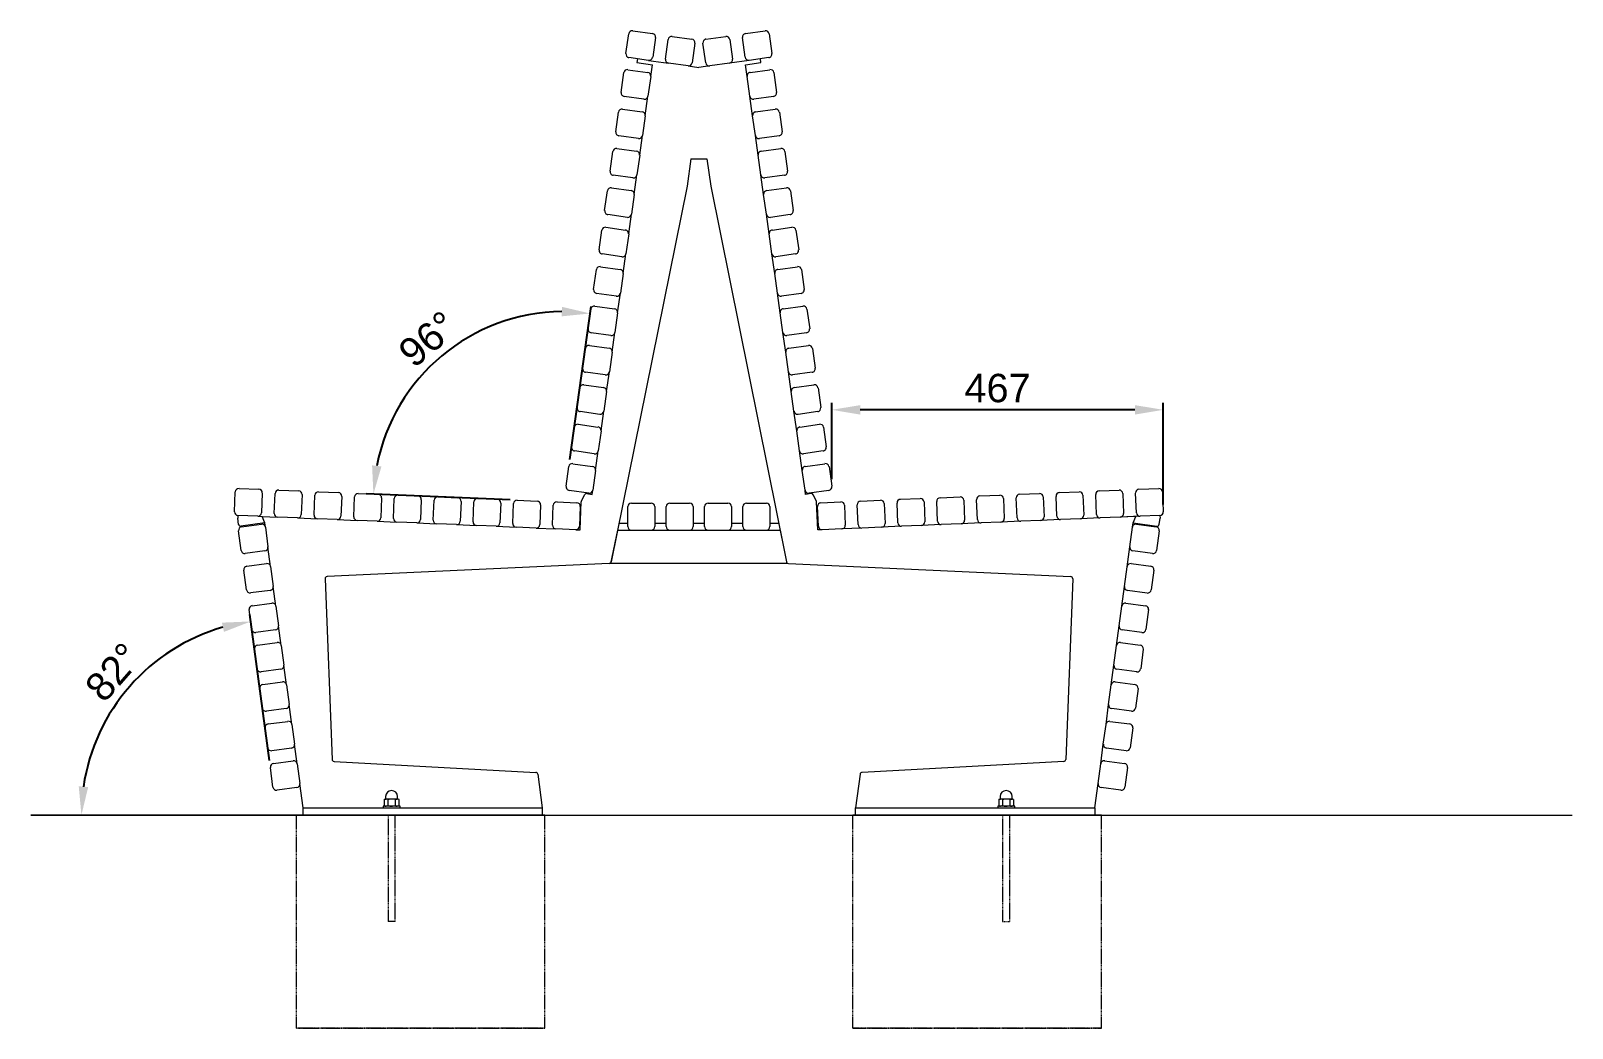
# Model space of a CAD drawing. Header units: millimetres. Extents: x -536 to 6037, y -221 to 4845.
# Drawn here: x 3867 to 6037, y 3343 to 4747 of the extents above; entities that cross this region are included whole.
import ezdxf

# ---------------------------------------------------------------- set-up
doc = ezdxf.new("R2010")
doc.units = ezdxf.units.MM
doc.linetypes.add('HIDDEN', pattern=[1.905, 1.27, -0.635])
for name, color, linetype, lineweight in [('ZANO_R', 7, 'Continuous', 0), ('ZANO_R_przerywana', 7, 'HIDDEN', 0), ('ZANO_W', 1, 'Continuous', 0)]:
    doc.layers.add(name, color=color, linetype=linetype, lineweight=lineweight)
doc.styles.get("Standard").update_dxf_attribs({"font": 'ARIALUNI.TTF'})
doc.dimstyles.new('pl i ang', dxfattribs={"dimtxt": 50, "dimasz": 50, "dimexe": 1.25, "dimexo": 0.625, "dimgap": 10, "dimtad": 1, "dimtoh": 1, "dimtxsty": 'Standard', "dimcen": 2.5, "dimclrd": 1, "dimclre": 1, "dimclrt": 1, "dimadec": 0, "dimazin": 0, "dimtfac": 1, "dimtmove": 0, "dimatfit": 3, "dimfxl": 1, "dimarcsym": 1})

# ---------------------------------------------------------------- blocks, each defined once
blk = doc.blocks.new('*D429')
at = {"layer": 'ZANO_W', "color": 1, "lineweight": -2}
blk.add_line((4202.8, 3720), (4175.2, 3925.4), dxfattribs=at)
blk.add_arc((4213.1, 3643), 275, 105.9845, 171.6575, dxfattribs=at)
at = {"layer": 'ZANO_W', "color": 1}
for points in [[(4138.8, 3900.8), (4136, 3913.8), (4176.6, 3915.5)], [(3934.4, 3683.4), (3947.7, 3682.4), (3938.2, 3643)]]:
    blk.add_solid(points, dxfattribs=at)
at = {"layer": 'ZANO_W', "color": 1, "insert": (3983.1, 3844.2), "char_height": 40, "attachment_point": 5, "rotation": 48.821}
blk.add_mtext('82%%d', dxfattribs=at)
blk = doc.blocks.new('*D430')
at = {"layer": 'ZANO_W', "color": 1, "lineweight": -2}
for p, q in [((4625.6, 4143.3), (4655.8, 4358.9)), ((4541.7, 4086.6), (4339.2, 4095.2))]:
    blk.add_line(p, q, dxfattribs=at)
blk.add_arc((4617.2, 4083.4), 268.2, 90.5782, 169.027, dxfattribs=at)
at = {"layer": 'ZANO_W', "color": 1}
for points in [[(4614.1, 4345), (4614.9, 4358.3), (4654.4, 4349)], [(4347.3, 4135.2), (4360.5, 4133.7), (4349.2, 4094.7)]]:
    blk.add_solid(points, dxfattribs=at)
at = {"layer": 'ZANO_W', "color": 1, "insert": (4425.9, 4313), "char_height": 40, "attachment_point": 5, "rotation": 39.8026}
blk.add_mtext('96%%d', dxfattribs=at)
blk = doc.blocks.new('*D431')
at = {"layer": 'ZANO_W', "color": 1, "lineweight": -2}
for p, q in [((4994.4, 4115.7), (4994.4, 4223.4)), ((5421, 4213.4), (5034.4, 4213.4)), ((5461, 4080), (5461, 4223.4))]:
    blk.add_line(p, q, dxfattribs=at)
at = {"layer": 'ZANO_W', "color": 1}
for points in [[(5034.4, 4220), (5034.4, 4206.7), (4994.4, 4213.4)], [(5421, 4206.7), (5421, 4220), (5461, 4213.4)]]:
    blk.add_solid(points, dxfattribs=at)
at = {"layer": 'ZANO_W', "color": 1, "insert": (5227.7, 4243.8), "char_height": 40, "attachment_point": 5}
blk.add_mtext('467', dxfattribs=at)

msp = doc.modelspace()

# ---------------------------------------------------------------- linework, layer by layer
at = {"layer": 'ZANO_R'}
for p, q in [((4704.7, 4714.8), (4708.5, 4742.6)), ((4714.2, 4746.8), (4741.9, 4742.9)), ((4746.2, 4737.3), (4742.3, 4709.6)), ((4760.1, 4707.1), (4764, 4734.8)), ((4769.6, 4739.1), (4797.4, 4735.2)), ((4817.3, 4735.2), (4845.1, 4739.1)), ((4850.7, 4734.8), (4854.6, 4707.1)), ((4872.4, 4709.6), (4868.5, 4737.3)), ((4872.8, 4742.9), (4900.5, 4746.8)), ((4906.2, 4742.6), (4910, 4714.8)), ((4736.6, 4705.3), (4708.9, 4709.2)), ((4801.6, 4729.5), (4797.7, 4701.8)), ((4817, 4701.8), (4813.1, 4729.5)), ((4905.8, 4709.2), (4878.1, 4705.3)), ((4698, 4660.2), (4701.9, 4688)), ((4707.5, 4692.2), (4735.3, 4688.3)), ((4720.8, 4707.5), (4720, 4702.3)), ((4720, 4702.3), (4741.8, 4699.2)), ((4736.6, 4705.3), (4764.4, 4701.4)), ((4739.5, 4682.7), (4741.8, 4699.2)), ((4792.1, 4697.5), (4764.4, 4701.4)), ((4792.1, 4697.5), (4807.3, 4695.4)), ((4822.6, 4697.5), (4807.3, 4695.4)), ((4850.3, 4701.4), (4822.6, 4697.5)), ((4878.1, 4705.3), (4850.3, 4701.4)), ((4872.9, 4699.2), (4894.6, 4702.3)), ((4875.2, 4682.7), (4872.9, 4699.2)), ((4879.4, 4688.3), (4907.2, 4692.2)), ((4894.6, 4702.3), (4893.9, 4707.5)), ((4912.8, 4688), (4916.7, 4660.2)), ((4739.5, 4682.7), (4735.6, 4655)), ((4879.1, 4655), (4875.2, 4682.7)), ((4730, 4650.7), (4702.3, 4654.6)), ((4731.8, 4627.2), (4735.6, 4655)), ((4882.9, 4627.2), (4879.1, 4655)), ((4912.4, 4654.6), (4884.7, 4650.7)), ((4690.2, 4604.8), (4694.1, 4632.5)), ((4699.8, 4636.8), (4727.5, 4632.9)), ((4731.8, 4627.2), (4727.9, 4599.5)), ((4886.8, 4599.5), (4882.9, 4627.2)), ((4887.2, 4632.9), (4914.9, 4636.8)), ((4920.6, 4632.5), (4924.5, 4604.8)), ((4692, 4581.3), (4719.7, 4577.4)), ((4722.2, 4595.3), (4694.5, 4599.1)), ((4724, 4571.8), (4727.9, 4599.5)), ((4890.7, 4571.8), (4886.8, 4599.5)), ((4920.2, 4599.1), (4892.5, 4595.3)), ((4895, 4577.4), (4922.7, 4581.3)), ((4682.5, 4549.3), (4686.4, 4577.1)), ((4724, 4571.8), (4720.1, 4544.1)), ((4796, 4566.7), (4790.6, 4528.2)), ((4796, 4566.7), (4818.7, 4566.7)), ((4818.7, 4566.7), (4824.1, 4528.2)), ((4894.6, 4544.1), (4890.7, 4571.8)), ((4928.3, 4577.1), (4932.2, 4549.3)), ((4714.5, 4539.8), (4686.7, 4543.7)), ((4716.2, 4516.3), (4720.1, 4544.1)), ((4898.5, 4516.3), (4894.6, 4544.1)), ((4928, 4543.7), (4900.2, 4539.8)), ((4674.7, 4493.9), (4678.6, 4521.6)), ((4790.6, 4528), (4684, 3999.3)), ((4684.2, 4525.9), (4712, 4522)), ((4716.2, 4516.3), (4712.3, 4488.6)), ((4824.1, 4528), (4930.7, 3999.3)), ((4902.4, 4488.6), (4898.5, 4516.3)), ((4902.7, 4522), (4930.5, 4525.9)), ((4936.1, 4521.6), (4940, 4493.9)), ((4676.5, 4470.4), (4704.2, 4466.5)), ((4706.7, 4484.3), (4679, 4488.2)), ((4708.5, 4460.9), (4712.3, 4488.6)), ((4906.2, 4460.9), (4902.4, 4488.6)), ((4935.7, 4488.2), (4908, 4484.3)), ((4910.5, 4466.5), (4938.2, 4470.4)), ((4666.9, 4438.4), (4670.8, 4466.1)), ((4708.5, 4460.9), (4704.6, 4433.1)), ((4910.1, 4433.1), (4906.2, 4460.9)), ((4943.9, 4466.1), (4947.8, 4438.4)), ((4698.9, 4428.9), (4671.2, 4432.8)), ((4700.7, 4405.4), (4704.6, 4433.1)), ((4914, 4405.4), (4910.1, 4433.1)), ((4943.5, 4432.8), (4915.8, 4428.9)), ((4659.2, 4382.9), (4663, 4410.7)), ((4668.7, 4414.9), (4696.4, 4411.1)), ((4700.7, 4405.4), (4696.8, 4377.7)), ((4917.9, 4377.7), (4914, 4405.4)), ((4918.3, 4411.1), (4946, 4414.9)), ((4951.6, 4410.7), (4955.5, 4382.9)), ((4691.2, 4373.4), (4663.4, 4377.3)), ((4692.9, 4349.9), (4696.8, 4377.7)), ((4921.8, 4349.9), (4917.9, 4377.7)), ((4951.3, 4377.3), (4923.5, 4373.4)), ((4651.4, 4327.5), (4655.3, 4355.2)), ((4660.9, 4359.5), (4688.7, 4355.6)), ((4692.9, 4349.9), (4689, 4322.2)), ((4925.7, 4322.2), (4921.8, 4349.9)), ((4926, 4355.6), (4953.8, 4359.5)), ((4959.4, 4355.2), (4963.3, 4327.5)), ((4683.4, 4318), (4655.7, 4321.8)), ((4685.1, 4294.5), (4689, 4322.2)), ((4929.6, 4294.5), (4925.7, 4322.2)), ((4959, 4321.8), (4931.3, 4318)), ((4643.6, 4272), (4647.5, 4299.8)), ((4653.2, 4304), (4680.9, 4300.1)), ((4933.8, 4300.1), (4961.5, 4304)), ((4967.2, 4299.8), (4971.1, 4272)), ((4685.1, 4294.5), (4681.3, 4266.8)), ((4933.4, 4266.8), (4929.6, 4294.5)), ((4675.6, 4262.5), (4647.9, 4266.4)), ((4677.4, 4239), (4681.3, 4266.8)), ((4937.3, 4239), (4933.4, 4266.8)), ((4966.8, 4266.4), (4939.1, 4262.5)), ((4635.9, 4216.6), (4639.7, 4244.3)), ((4645.4, 4248.6), (4673.1, 4244.7)), ((4677.4, 4239), (4673.5, 4211.3)), ((4941.2, 4211.3), (4937.3, 4239)), ((4941.6, 4244.7), (4969.3, 4248.6)), ((4975, 4244.3), (4978.8, 4216.6)), ((4667.8, 4207), (4640.1, 4210.9)), ((4669.6, 4183.6), (4673.5, 4211.3)), ((4945.1, 4183.6), (4941.2, 4211.3)), ((4974.6, 4210.9), (4946.9, 4207)), ((4628.1, 4161.1), (4632, 4188.8)), ((4637.6, 4193.1), (4665.3, 4189.2)), ((4949.3, 4189.2), (4977.1, 4193.1)), ((4982.7, 4188.8), (4986.6, 4161.1)), ((4669.6, 4183.6), (4665.7, 4155.8)), ((4949, 4155.8), (4945.1, 4183.6)), ((4660.1, 4151.6), (4632.3, 4155.5)), ((4661.8, 4128.1), (4665.7, 4155.8)), ((4952.9, 4128.1), (4949, 4155.8)), ((4982.4, 4155.5), (4954.6, 4151.6)), ((4620.3, 4105.7), (4624.2, 4133.4)), ((4629.8, 4137.6), (4657.6, 4133.8)), ((4661.8, 4128.1), (4658, 4100.4)), ((4956.7, 4100.4), (4952.9, 4128.1)), ((4957.1, 4133.8), (4984.8, 4137.6)), ((4990.5, 4133.4), (4994.4, 4105.7)), ((4160, 4102.7), (4188, 4101.6)), ((5426.7, 4101.6), (5454.7, 4102.7)), ((4153.7, 4070), (4154.8, 4098)), ((4192.8, 4096.3), (4191.6, 4068.4)), ((4209.6, 4067.6), (4210.8, 4095.6)), ((4216, 4100.4), (4244, 4099.2)), ((4248.8, 4094), (4247.6, 4066)), ((4265.6, 4065.2), (4266.7, 4093.2)), ((4271.9, 4098), (4299.9, 4096.8)), ((4304.7, 4091.6), (4303.5, 4063.6)), ((4321.5, 4062.9), (4322.7, 4090.9)), ((4327.9, 4095.6), (4355.9, 4094.5)), ((4360.7, 4089.3), (4359.5, 4061.3)), ((4377.5, 4060.5), (4378.6, 4088.5)), ((4383.8, 4093.3), (4411.8, 4092.1)), ((4416.6, 4086.9), (4415.4, 4058.9)), ((4433.4, 4058.2), (4434.6, 4086.1)), ((4439.8, 4090.9), (4467.8, 4089.7)), ((4472.6, 4084.5), (4471.4, 4056.6)), ((4489.4, 4055.8), (4490.5, 4083.8)), ((4495.7, 4088.6), (4523.7, 4087.4)), ((4528.5, 4082.2), (4527.3, 4054.2)), ((4545.3, 4053.4), (4546.5, 4081.4)), ((4551.7, 4086.2), (4579.7, 4085)), ((4584.5, 4079.8), (4583.3, 4051.8)), ((4601.3, 4051.1), (4602.4, 4079)), ((4607.6, 4083.8), (4635.6, 4082.6)), ((4652.3, 4096.1), (4624.6, 4100)), ((4640, 4044.4), (4641.7, 4083.8)), ((4642, 4085), (4646.3, 4093.9)), ((4649.4, 4095.5), (4657.1, 4094.4)), ((4657.1, 4094.4), (4658, 4100.4)), ((4712.3, 4082.1), (4740.3, 4082.1)), ((4766.3, 4082.1), (4794.3, 4082.1)), ((4820.3, 4082.1), (4848.3, 4082.1)), ((4874.3, 4082.1), (4902.3, 4082.1)), ((4957.6, 4094.4), (4956.7, 4100.4)), ((4965.3, 4095.5), (4957.6, 4094.4)), ((4990.1, 4100), (4962.4, 4096.1)), ((4972.7, 4085), (4968.4, 4093.9)), ((4974.7, 4044.4), (4973, 4083.8)), ((4979.1, 4082.6), (5007.1, 4083.8)), ((5012.3, 4079), (5013.4, 4051.1)), ((5031.4, 4051.8), (5030.2, 4079.8)), ((5035, 4085), (5063, 4086.2)), ((5068.2, 4081.4), (5069.4, 4053.4)), ((5087.4, 4054.2), (5086.2, 4082.2)), ((5091, 4087.4), (5119, 4088.6)), ((5124.2, 4083.8), (5125.3, 4055.8)), ((5143.3, 4056.6), (5142.1, 4084.5)), ((5146.9, 4089.7), (5174.9, 4090.9)), ((5180.1, 4086.1), (5181.3, 4058.2)), ((5199.3, 4058.9), (5198.1, 4086.9)), ((5202.9, 4092.1), (5230.9, 4093.3)), ((5236.1, 4088.5), (5237.2, 4060.5)), ((5255.2, 4061.3), (5254, 4089.3)), ((5258.8, 4094.5), (5286.8, 4095.6)), ((5292, 4090.9), (5293.2, 4062.9)), ((5311.2, 4063.6), (5310, 4091.6)), ((5314.8, 4096.8), (5342.8, 4098)), ((5348, 4093.2), (5349.1, 4065.2)), ((5367.1, 4066), (5365.9, 4094)), ((5370.7, 4099.2), (5398.7, 4100.4)), ((5403.9, 4095.6), (5405.1, 4067.6)), ((5423.1, 4068.4), (5421.9, 4096.3)), ((5459.9, 4098), (5461, 4070)), ((4158.5, 4064.8), (4158.3, 4060.8)), ((4159.4, 4052.2), (4158.3, 4060.8)), ((4186.4, 4063.6), (4158.4, 4064.8)), ((4186.4, 4063.6), (4192.4, 4063.3)), ((4196.3, 4054.1), (4192.4, 4063.3)), ((4192.4, 4063.3), (4214.4, 4062.4)), ((4242.4, 4061.2), (4214.4, 4062.4)), ((4242.4, 4061.2), (4270.3, 4060)), ((4298.3, 4058.9), (4270.3, 4060)), ((4298.3, 4058.9), (4326.3, 4057.7)), ((4354.3, 4056.5), (4326.3, 4057.7)), ((4640.4, 4077.4), (4639.2, 4049.5)), ((4707.3, 4049.1), (4707.3, 4077.1)), ((4745.3, 4077.1), (4745.3, 4049.1)), ((4761.3, 4049.1), (4761.3, 4077.1)), ((4799.3, 4077.1), (4799.3, 4049.1)), ((4815.3, 4049.1), (4815.3, 4077.1)), ((4853.3, 4077.1), (4853.3, 4049.1)), ((4869.3, 4049.1), (4869.3, 4077.1)), ((4907.3, 4077.1), (4907.3, 4049.1)), ((4975.5, 4049.5), (4974.3, 4077.4)), ((5288.4, 4057.7), (5260.4, 4056.5)), ((5316.4, 4058.9), (5288.4, 4057.7)), ((5316.4, 4058.9), (5288.4, 4057.7)), ((5344.4, 4060), (5316.4, 4058.9)), ((5372.3, 4061.2), (5344.4, 4060)), ((5372.3, 4061.2), (5344.4, 4060)), ((5400.3, 4062.4), (5372.3, 4061.2)), ((5428.3, 4063.6), (5400.3, 4062.4)), ((5422.3, 4063.3), (5400.3, 4062.4)), ((5418.4, 4054.1), (5422.3, 4063.3)), ((5456.3, 4064.8), (5428.3, 4063.6)), ((5455.3, 4052.2), (5456.4, 4060.8)), ((5456.2, 4064.8), (5456.4, 4060.8)), ((4163.2, 4015.4), (4159.4, 4043.1)), ((4196.3, 4054.1), (4162.8, 4049.6)), ((4163.7, 4048.7), (4191.5, 4052.4)), ((4197.1, 4048.2), (4196.3, 4054.1)), ((4197.1, 4048.2), (4200.8, 4020.4)), ((4354.3, 4056.5), (4382.2, 4055.3)), ((4410.2, 4054.1), (4382.2, 4055.3)), ((4410.2, 4054.1), (4438.2, 4052.9)), ((4466.2, 4051.8), (4438.2, 4052.9)), ((4466.2, 4051.8), (4494.1, 4050.6)), ((4522.1, 4049.4), (4494.1, 4050.6)), ((4522.1, 4049.4), (4550.1, 4048.2)), ((4578.1, 4047), (4550.1, 4048.2)), ((4578.1, 4047), (4606, 4045.9)), ((4634, 4044.7), (4606, 4045.9)), ((4634, 4044.7), (4640, 4044.4)), ((4683.5, 3996.9), (4693.1, 4044.1)), ((4693.1, 4044.1), (4921.6, 4044.1)), ((4694.9, 4053.8), (4707.3, 4053.8)), ((4745.3, 4053.8), (4761.3, 4053.8)), ((4799.3, 4053.8), (4815.3, 4053.8)), ((4853.3, 4053.8), (4869.3, 4053.8)), ((4907.3, 4053.8), (4919.8, 4053.8)), ((4921.6, 4044.1), (4931.2, 3996.9)), ((4980.7, 4044.7), (4974.7, 4044.4)), ((4980.7, 4044.7), (4974.7, 4044.4)), ((5008.7, 4045.9), (4980.7, 4044.7)), ((5036.6, 4047), (5008.7, 4045.9)), ((5036.6, 4047), (5008.7, 4045.9)), ((5064.6, 4048.2), (5036.6, 4047)), ((5092.6, 4049.4), (5064.6, 4048.2)), ((5092.6, 4049.4), (5064.6, 4048.2)), ((5120.6, 4050.6), (5092.6, 4049.4)), ((5148.5, 4051.8), (5120.6, 4050.6)), ((5148.5, 4051.8), (5120.6, 4050.6)), ((5176.5, 4052.9), (5148.5, 4051.8)), ((5204.5, 4054.1), (5176.5, 4052.9)), ((5204.5, 4054.1), (5176.5, 4052.9)), ((5232.5, 4055.3), (5204.5, 4054.1)), ((5260.4, 4056.5), (5232.5, 4055.3)), ((5260.4, 4056.5), (5232.5, 4055.3)), ((5413.9, 4020.4), (5417.6, 4048.1)), ((5417.6, 4048.1), (5418.4, 4054.1)), ((5418.4, 4054.1), (5451.9, 4049.6)), ((5423.2, 4052.4), (5451, 4048.7)), ((5455.3, 4043.1), (5451.5, 4015.3)), ((4196.5, 4014.8), (4168.8, 4011.1)), ((4204.5, 3992.7), (4200.8, 4020.4)), ((5410.1, 3992.6), (5413.9, 4020.4)), ((5445.9, 4011), (5418.2, 4014.8)), ((4171.2, 3993.2), (4198.9, 3996.9)), ((4204.5, 3992.7), (4208.3, 3964.9)), ((4681.1, 3996.9), (4284.1, 3978.7)), ((4683.5, 3996.9), (4681.1, 3996.9)), ((4931.2, 3996.9), (4683.5, 3996.9)), ((4931.7, 3997.7), (4931.1, 3997.6)), ((4933.5, 3996.9), (5330.6, 3978.7)), ((5406.4, 3964.9), (5410.1, 3992.6)), ((5415.8, 3996.9), (5443.5, 3993.2)), ((4170.6, 3959.9), (4166.9, 3987.6)), ((4281.2, 3975.6), (4291, 3721.3)), ((5333.5, 3975.7), (5323.7, 3721.3)), ((5333.5, 3975.6), (5323.7, 3721.3)), ((5447.8, 3987.6), (5444.1, 3959.8)), ((4204, 3959.3), (4176.2, 3955.6)), ((4212, 3937.2), (4208.3, 3964.9)), ((5402.7, 3937.1), (5406.4, 3964.9)), ((5438.5, 3955.5), (5410.7, 3959.3)), ((4178.1, 3904.3), (4174.3, 3932.1)), ((4178.6, 3937.7), (4206.4, 3941.4)), ((4212, 3937.2), (4215.7, 3909.4)), ((5399, 3909.4), (5402.7, 3937.1)), ((5408.3, 3941.4), (5436.1, 3937.7)), ((5440.4, 3932.1), (5436.6, 3904.3)), ((4219.4, 3881.7), (4215.7, 3909.4)), ((5395.3, 3881.6), (5399, 3909.4)), ((4211.4, 3903.8), (4183.7, 3900.1)), ((4186.1, 3882.2), (4213.8, 3885.9)), ((5400.9, 3885.9), (5428.6, 3882.2)), ((5431, 3900), (5403.3, 3903.8)), ((4185.5, 3848.8), (4181.8, 3876.6)), ((4219.4, 3881.7), (4223.2, 3853.9)), ((5391.5, 3853.9), (5395.3, 3881.6)), ((5432.9, 3876.6), (5429.2, 3848.8)), ((4218.9, 3848.3), (4191.1, 3844.6)), ((4226.9, 3826.1), (4223.2, 3853.9)), ((5387.8, 3826.1), (5391.5, 3853.9)), ((5423.6, 3844.5), (5395.8, 3848.3)), ((4193, 3793.3), (4189.2, 3821.1)), ((4193.5, 3826.7), (4221.3, 3830.4)), ((4226.9, 3826.1), (4230.6, 3798.4)), ((5384.1, 3798.4), (5387.8, 3826.1)), ((5393.4, 3830.4), (5421.2, 3826.7)), ((5425.5, 3821.1), (5421.7, 3793.3)), ((4234.3, 3770.6), (4230.6, 3798.4)), ((5380.4, 3770.6), (5384.1, 3798.4)), ((4226.3, 3792.8), (4198.6, 3789.1)), ((5416.1, 3789), (5388.4, 3792.8)), ((4200.4, 3737.8), (4196.7, 3765.6)), ((4201, 3771.2), (4228.7, 3774.9)), ((4234.3, 3770.6), (4238.1, 3742.9)), ((5376.6, 3742.9), (5380.4, 3770.6)), ((5386, 3774.9), (5413.7, 3771.2)), ((5418, 3765.6), (5414.3, 3737.8)), ((4233.8, 3737.3), (4206, 3733.6)), ((4241.8, 3715.1), (4238.1, 3742.9)), ((5372.9, 3715.1), (5376.6, 3742.9)), ((5408.7, 3733.5), (5380.9, 3737.3)), ((4207.8, 3682.3), (4204.1, 3710.1)), ((4208.4, 3715.7), (4236.2, 3719.4)), ((4241.8, 3715.1), (4245.5, 3687.4)), ((4293.8, 3718.5), (4577.6, 3703.1)), ((5320.9, 3718.5), (5037.1, 3703.1)), ((5320.9, 3718.5), (5037.1, 3703.1)), ((5369.2, 3687.4), (5372.9, 3715.1)), ((5378.5, 3719.4), (5406.3, 3715.7)), ((5410.6, 3710.1), (5406.8, 3682.3)), ((4580.4, 3700.5), (4586.8, 3653)), ((5034.3, 3700.5), (5027.9, 3653)), ((5034.3, 3700.5), (5027.9, 3653)), ((4241.2, 3681.8), (4213.5, 3678)), ((4250.1, 3653), (4245.5, 3687.4)), ((4366.3, 3669), (4366.3, 3665.7)), ((4383.3, 3665.7), (4383.3, 3669)), ((5231.4, 3669), (5231.4, 3665.7)), ((5248.4, 3665.7), (5248.4, 3669)), ((5364.6, 3653), (5369.2, 3687.4)), ((5401.2, 3678), (5373.5, 3681.7)), ((4250.1, 3643), (4250.1, 3653)), ((4250.1, 3653), (4254.3, 3653)), ((4254.3, 3653), (4583, 3653)), ((4362.8, 3655.5), (4362.8, 3653)), ((4386.8, 3655.5), (4362.8, 3655.5)), ((4365.8, 3665.5), (4364.4, 3664.7)), ((4364.4, 3664.7), (4364.4, 3656.3)), ((4364.4, 3656.3), (4365.8, 3655.5)), ((4367, 3665.5), (4365.8, 3665.5)), ((4374.8, 3665.5), (4367, 3665.5)), ((4369.6, 3664.7), (4369.6, 3656.3)), ((4382.6, 3665.5), (4374.8, 3665.5)), ((4380, 3664.7), (4380, 3656.3)), ((4383.8, 3665.5), (4382.6, 3665.5)), ((4385.2, 3664.7), (4383.8, 3665.5)), ((4383.8, 3655.5), (4385.2, 3656.3)), ((4385.2, 3664.7), (4385.2, 3656.3)), ((4386.8, 3653), (4386.8, 3655.5)), ((4583, 3653), (4586.8, 3653)), ((4586.8, 3653), (4586.8, 3643)), ((4586.8, 3653), (4586.8, 3643)), ((4586.8, 3653), (4586.8, 3653)), ((5027.9, 3643), (5027.9, 3653)), ((5027.9, 3643), (5027.9, 3653)), ((5027.9, 3653), (5031.7, 3653)), ((5027.9, 3653), (5027.9, 3653)), ((5031.7, 3653), (5360.4, 3653)), ((5227.9, 3655.5), (5227.9, 3653)), ((5251.9, 3655.5), (5227.9, 3655.5)), ((5230.9, 3665.5), (5229.5, 3664.7)), ((5229.5, 3664.7), (5229.5, 3656.3)), ((5229.5, 3656.3), (5230.9, 3655.5)), ((5232.1, 3665.5), (5230.9, 3665.5)), ((5239.9, 3665.5), (5232.1, 3665.5)), ((5234.7, 3664.7), (5234.7, 3656.3)), ((5247.7, 3665.5), (5239.9, 3665.5)), ((5245.1, 3664.7), (5245.1, 3656.3)), ((5248.9, 3665.5), (5247.7, 3665.5)), ((5250.3, 3664.7), (5248.9, 3665.5)), ((5248.9, 3655.5), (5250.3, 3656.3)), ((5250.3, 3664.7), (5250.3, 3656.3)), ((5251.9, 3653), (5251.9, 3655.5)), ((5360.4, 3653), (5364.6, 3653)), ((5364.6, 3653), (5364.6, 3643)), ((4240.7, 3643), (3867, 3643)), ((3867, 3643), (5736.8, 3643)), ((4590.7, 3643), (4240.7, 3643)), ((4240.7, 3643), (4590.7, 3643)), ((4379.8, 3643), (4369.8, 3643)), ((4379.8, 3643), (4369.8, 3643)), ((5374, 3643), (5024, 3643)), ((5024, 3643), (5374, 3643)), ((5234.9, 3643), (5244.9, 3643)), ((5234.9, 3643), (5244.9, 3643)), ((5647.3, 3643), (6036.6, 3643))]:
    msp.add_line(p, q, dxfattribs=at)
at = {"layer": 'ZANO_R', "flags": 128}
for points in [[(4364.4, 3664.7), (4365.7, 3665.3), (4367, 3665.5)], [(4369.6, 3656.3), (4368.4, 3655.7), (4367, 3655.5)], [(4380, 3664.7), (4376.2, 3665.4), (4374.8, 3665.5)], [(4374.8, 3655.5), (4376.2, 3655.5), (4380, 3656.3)], [(4380, 3664.7), (4381.3, 3665.3), (4382.6, 3665.5)], [(4385.2, 3656.3), (4383.9, 3655.7), (4382.6, 3655.5)], [(5229.5, 3664.7), (5230.8, 3665.3), (5232.1, 3665.5)], [(5234.7, 3656.3), (5233.4, 3655.7), (5232.1, 3655.5)], [(5245.1, 3664.7), (5241.2, 3665.4), (5239.9, 3665.5)], [(5239.9, 3655.5), (5241.2, 3655.5), (5245.1, 3656.3)], [(5245.1, 3664.7), (5246.3, 3665.3), (5247.7, 3665.5)], [(5250.3, 3656.3), (5249, 3655.7), (5247.7, 3655.5)]]:
    msp.add_lwpolyline(points, dxfattribs=at)
at = {"layer": 'ZANO_R'}
for centre, radius, start, end in [((4713.5, 4741.9), 5, 82.0253, 172.0253), ((4741.2, 4738), 5, 352.0253, 82.0253), ((4768.9, 4734.1), 5, 82.0253, 172.0253), ((4796.7, 4730.2), 5, 352.0253, 82.0253), ((4818, 4730.2), 5, 97.9747, 187.9747), ((4845.8, 4734.1), 5, 7.9747, 97.9747), ((4873.5, 4738), 5, 97.9747, 187.9747), ((4901.2, 4741.9), 5, 7.9747, 97.9747), ((4709.6, 4714.2), 5, 172.0253, 262.0253), ((4737.3, 4710.3), 5, 262.0253, 352.0253), ((4877.4, 4710.3), 5, 187.9747, 277.9747), ((4905.1, 4714.2), 5, 277.9747, 7.9747), ((4706.8, 4687.3), 5, 82.0253, 172.0253), ((4734.6, 4683.4), 5, 352.0253, 82.0253), ((4765.1, 4706.4), 5, 172.0253, 262.0253), ((4792.8, 4702.5), 5, 262.0253, 352.0253), ((4821.9, 4702.5), 5, 187.9747, 277.9747), ((4849.6, 4706.4), 5, 277.9747, 7.9747), ((4880.1, 4683.4), 5, 97.9747, 187.9747), ((4907.9, 4687.3), 5, 7.9747, 97.9747), ((4703, 4659.5), 5, 172.0253, 262.0253), ((4730.7, 4655.7), 5, 262.0253, 352.0253), ((4884, 4655.7), 5, 187.9747, 277.9747), ((4911.7, 4659.5), 5, 277.9747, 7.9747), ((4699.1, 4631.8), 5, 82.0253, 172.0253), ((4726.8, 4627.9), 5, 352.0253, 82.0253), ((4887.9, 4627.9), 5, 97.9747, 187.9747), ((4915.6, 4631.8), 5, 7.9747, 97.9747), ((4695.2, 4604.1), 5, 172.0253, 262.0253), ((4919.5, 4604.1), 5, 277.9747, 7.9747), ((4691.3, 4576.4), 5, 82.0253, 172.0253), ((4722.9, 4600.2), 5, 262.0253, 352.0253), ((4891.8, 4600.2), 5, 187.9747, 277.9747), ((4923.4, 4576.4), 5, 7.9747, 97.9747), ((4719, 4572.5), 5, 352.0253, 82.0253), ((4895.7, 4572.5), 5, 97.9747, 187.9747), ((4687.4, 4548.6), 5, 172.0253, 262.0253), ((4715.2, 4544.7), 5, 262.0253, 352.0253), ((4899.5, 4544.7), 5, 187.9747, 277.9747), ((4927.3, 4548.6), 5, 277.9747, 7.9747), ((4683.5, 4520.9), 5, 82.0253, 172.0253), ((4711.3, 4517), 5, 352.0253, 82.0253), ((4787.6, 4528.6), 3, 348.5998, 352.0253), ((4827.1, 4528.6), 3, 187.9747, 191.4002), ((4903.4, 4517), 5, 97.9747, 187.9747), ((4931.2, 4520.9), 5, 7.9747, 97.9747), ((4679.7, 4493.2), 5, 172.0253, 262.0253), ((4935, 4493.2), 5, 277.9747, 7.9747), ((4675.8, 4465.4), 5, 82.0253, 172.0253), ((4707.4, 4489.3), 5, 262.0253, 352.0253), ((4907.3, 4489.3), 5, 187.9747, 277.9747), ((4938.9, 4465.4), 5, 7.9747, 97.9747), ((4703.5, 4461.6), 5, 352.0253, 82.0253), ((4911.2, 4461.6), 5, 97.9747, 187.9747), ((4671.9, 4437.7), 5, 172.0253, 262.0253), ((4699.6, 4433.8), 5, 262.0253, 352.0253), ((4915.1, 4433.8), 5, 187.9747, 277.9747), ((4942.8, 4437.7), 5, 277.9747, 7.9747), ((4668, 4410), 5, 82.0253, 172.0253), ((4695.7, 4406.1), 5, 352.0253, 82.0253), ((4919, 4406.1), 5, 97.9747, 187.9747), ((4946.7, 4410), 5, 7.9747, 97.9747), ((4664.1, 4382.3), 5, 172.0253, 262.0253), ((4950.6, 4382.3), 5, 277.9747, 7.9747), ((4691.8, 4378.4), 5, 262.0253, 352.0253), ((4922.9, 4378.4), 5, 187.9747, 277.9747), ((4660.2, 4354.5), 5, 82.0253, 172.0253), ((4688, 4350.6), 5, 352.0253, 82.0253), ((4926.7, 4350.6), 5, 97.9747, 187.9747), ((4954.5, 4354.5), 5, 7.9747, 97.9747), ((4656.3, 4326.8), 5, 172.0253, 262.0253), ((4684.1, 4322.9), 5, 262.0253, 352.0253), ((4930.6, 4322.9), 5, 187.9747, 277.9747), ((4958.3, 4326.8), 5, 277.9747, 7.9747), ((4652.5, 4299.1), 5, 82.0253, 172.0253), ((4680.2, 4295.2), 5, 352.0253, 82.0253), ((4934.5, 4295.2), 5, 97.9747, 187.9747), ((4962.2, 4299.1), 5, 7.9747, 97.9747), ((4648.6, 4271.3), 5, 172.0253, 262.0253), ((4676.3, 4267.5), 5, 262.0253, 352.0253), ((4938.4, 4267.5), 5, 187.9747, 277.9747), ((4966.1, 4271.3), 5, 277.9747, 7.9747), ((4644.7, 4243.6), 5, 82.0253, 172.0253), ((4672.4, 4239.7), 5, 352.0253, 82.0253), ((4942.3, 4239.7), 5, 97.9747, 187.9747), ((4970, 4243.6), 5, 7.9747, 97.9747), ((4640.8, 4215.9), 5, 172.0253, 262.0253), ((4668.5, 4212), 5, 262.0253, 352.0253), ((4946.2, 4212), 5, 187.9747, 277.9747), ((4973.9, 4215.9), 5, 277.9747, 7.9747), ((4636.9, 4188.1), 5, 82.0253, 172.0253), ((4664.7, 4184.3), 5, 352.0253, 82.0253), ((4950, 4184.3), 5, 97.9747, 187.9747), ((4977.8, 4188.1), 5, 7.9747, 97.9747), ((4633, 4160.4), 5, 172.0253, 262.0253), ((4660.8, 4156.5), 5, 262.0253, 352.0253), ((4953.9, 4156.5), 5, 187.9747, 277.9747), ((4981.7, 4160.4), 5, 277.9747, 7.9747), ((4629.2, 4132.7), 5, 82.0253, 172.0253), ((4656.9, 4128.8), 5, 352.0253, 82.0253), ((4957.8, 4128.8), 5, 97.9747, 187.9747), ((4985.5, 4132.7), 5, 7.9747, 97.9747), ((4159.8, 4097.7), 5, 87.5798, 177.5798), ((4187.8, 4096.6), 5, 357.5798, 87.5798), ((4625.3, 4105), 5, 172.0253, 262.0253), ((4989.4, 4105), 5, 277.9747, 7.9747), ((5426.9, 4096.6), 5, 92.4202, 182.4202), ((5454.9, 4097.7), 5, 2.4202, 92.4202), ((4215.8, 4095.4), 5, 87.5798, 177.5798), ((4243.8, 4094.2), 5, 357.5798, 87.5798), ((4271.7, 4093), 5, 87.5798, 177.5798), ((4299.7, 4091.8), 5, 357.5798, 87.5798), ((4327.7, 4090.6), 5, 87.5798, 177.5798), ((4355.7, 4089.5), 5, 357.5798, 87.5798), ((4383.6, 4088.3), 5, 87.5798, 177.5798), ((4411.6, 4087.1), 5, 357.5798, 87.5798), ((4439.6, 4085.9), 5, 87.5798, 177.5798), ((4467.6, 4084.7), 5, 357.5798, 87.5798), ((4495.5, 4083.6), 5, 87.5798, 177.5798), ((4523.5, 4082.4), 5, 357.5798, 87.5798), ((4551.5, 4081.2), 5, 87.5798, 177.5798), ((4579.5, 4080), 5, 357.5798, 87.5798), ((4607.4, 4078.8), 5, 87.5798, 177.5798), ((4635.4, 4077.6), 5, 357.5798, 87.5798), ((4644.7, 4083.7), 3, 154.1977, 177.5798), ((4649, 4092.6), 3, 82.0253, 154.1977), ((4653, 4101.1), 5, 262.0253, 352.0253), ((4712.3, 4077.1), 5, 90, 180), ((4740.3, 4077.1), 5, 0, 90), ((4766.3, 4077.1), 5, 90, 180), ((4794.3, 4077.1), 5, 0, 90), ((4820.3, 4077.1), 5, 90, 180), ((4848.3, 4077.1), 5, 0, 90), ((4874.3, 4077.1), 5, 90, 180), ((4902.3, 4077.1), 5, 0, 90), ((4961.7, 4101.1), 5, 187.9747, 277.9747), ((4965.7, 4092.6), 3, 25.8023, 97.9747), ((4970, 4083.7), 3, 2.4202, 25.8023), ((4979.3, 4077.6), 5, 92.4202, 182.4202), ((5007.3, 4078.8), 5, 2.4202, 92.4202), ((5035.2, 4080), 5, 92.4202, 182.4202), ((5063.2, 4081.2), 5, 2.4202, 92.4202), ((5091.2, 4082.4), 5, 92.4202, 182.4202), ((5119.2, 4083.6), 5, 2.4202, 92.4202), ((5147.1, 4084.7), 5, 92.4202, 182.4202), ((5175.1, 4085.9), 5, 2.4202, 92.4202), ((5203.1, 4087.1), 5, 92.4202, 182.4202), ((5231.1, 4088.3), 5, 2.4202, 92.4202), ((5259, 4089.5), 5, 92.4202, 182.4202), ((5287, 4090.6), 5, 2.4202, 92.4202), ((5315, 4091.8), 5, 92.4202, 182.4202), ((5343, 4093), 5, 2.4202, 92.4202), ((5370.9, 4094.2), 5, 92.4202, 182.4202), ((5398.9, 4095.4), 5, 2.4202, 92.4202), ((4158.7, 4069.8), 5, 177.5798, 267.5798), ((4186.6, 4068.6), 5, 267.5798, 357.5798), ((4214.6, 4067.4), 5, 177.5798, 267.5798), ((4242.6, 4066.2), 5, 267.5798, 357.5798), ((4270.6, 4065), 5, 177.5798, 267.5798), ((4298.5, 4063.9), 5, 267.5798, 357.5798), ((4326.5, 4062.7), 5, 177.5798, 267.5798), ((4354.5, 4061.5), 5, 267.5798, 357.5798), ((4382.5, 4060.3), 5, 177.5798, 267.5798), ((4410.4, 4059.1), 5, 267.5798, 357.5798), ((4438.4, 4057.9), 5, 177.5798, 267.5798), ((5176.3, 4057.9), 5, 272.4202, 2.4202), ((5204.3, 4059.1), 5, 182.4202, 272.4202), ((5232.2, 4060.3), 5, 272.4202, 2.4202), ((5260.2, 4061.5), 5, 182.4202, 272.4202), ((5288.2, 4062.7), 5, 272.4202, 2.4202), ((5316.2, 4063.9), 5, 182.4202, 272.4202), ((5344.1, 4065), 5, 272.4202, 2.4202), ((5372.1, 4066.2), 5, 182.4202, 272.4202), ((5400.1, 4067.4), 5, 272.4202, 2.4202), ((5428.1, 4068.6), 5, 182.4202, 272.4202), ((5456, 4069.8), 5, 272.4202, 2.4202), ((4162.4, 4052.6), 3, 187.3749, 277.6419), ((4164.4, 4043.8), 5, 97.6419, 187.6419), ((4192.1, 4047.5), 5, 7.6419, 97.6419), ((4466.4, 4056.8), 5, 267.5798, 357.5798), ((4494.4, 4055.6), 5, 177.5798, 267.5798), ((4522.3, 4054.4), 5, 267.5798, 357.5798), ((4550.3, 4053.2), 5, 177.5798, 267.5798), ((4578.3, 4052), 5, 267.5798, 357.5798), ((4606.3, 4050.8), 5, 177.5798, 267.5798), ((4634.2, 4049.7), 5, 267.5798, 357.5798), ((4712.3, 4049.1), 5, 180, 270), ((4740.3, 4049.1), 5, 270, 0), ((4766.3, 4049.1), 5, 180, 270), ((4794.3, 4049.1), 5, 270, 0), ((4820.3, 4049.1), 5, 180, 270), ((4848.3, 4049.1), 5, 270, 0), ((4874.3, 4049.1), 5, 180, 270), ((4902.3, 4049.1), 5, 270, 0), ((4980.5, 4049.7), 5, 182.4202, 272.4202), ((5008.4, 4050.8), 5, 272.4202, 2.4202), ((5036.4, 4052), 5, 182.4202, 272.4202), ((5064.4, 4053.2), 5, 272.4202, 2.4202), ((5092.4, 4054.4), 5, 182.4202, 272.4202), ((5120.3, 4055.6), 5, 272.4202, 2.4202), ((5148.3, 4056.8), 5, 182.4202, 272.4202), ((5422.5, 4047.5), 5, 82.3581, 172.3581), ((5450.3, 4043.7), 5, 352.3581, 82.3581), ((5452.3, 4052.6), 3, 262.3581, 352.6251), ((4168.1, 4016), 5, 187.6419, 277.6419), ((4195.9, 4019.7), 5, 277.6419, 7.6419), ((5418.8, 4019.7), 5, 172.3581, 262.3581), ((5446.6, 4016), 5, 262.3581, 352.3581), ((4171.8, 3988.3), 5, 97.6419, 187.6419), ((4199.6, 3992), 5, 7.6419, 97.6419), ((4681, 3999.9), 3, 272.6273, 348.5998), ((4933.7, 3999.9), 3, 191.4002, 267.3727), ((5415.1, 3992), 5, 82.3581, 172.3581), ((5442.9, 3988.2), 5, 352.3581, 82.3581), ((4284.2, 3975.7), 3, 92.6273, 182.195), ((5330.5, 3975.7), 3, 357.805, 87.3727), ((4175.6, 3960.5), 5, 187.6419, 277.6419), ((4203.3, 3964.2), 5, 277.6419, 7.6419), ((5411.4, 3964.2), 5, 172.3581, 262.3581), ((5439.1, 3960.5), 5, 262.3581, 352.3581), ((4179.3, 3932.8), 5, 97.6419, 187.6419), ((4207, 3936.5), 5, 7.6419, 97.6419), ((5407.7, 3936.5), 5, 82.3581, 172.3581), ((5435.4, 3932.7), 5, 352.3581, 82.3581), ((4210.8, 3908.7), 5, 277.6419, 7.6419), ((5403.9, 3908.7), 5, 172.3581, 262.3581), ((4183, 3905), 5, 187.6419, 277.6419), ((4214.5, 3881), 5, 7.6419, 97.6419), ((5400.2, 3881), 5, 82.3581, 172.3581), ((5431.7, 3905), 5, 262.3581, 352.3581), ((4186.7, 3877.3), 5, 97.6419, 187.6419), ((5428, 3877.2), 5, 352.3581, 82.3581), ((4190.5, 3849.5), 5, 187.6419, 277.6419), ((4218.2, 3853.2), 5, 277.6419, 7.6419), ((5396.5, 3853.2), 5, 172.3581, 262.3581), ((5424.2, 3849.5), 5, 262.3581, 352.3581), ((4194.2, 3821.8), 5, 97.6419, 187.6419), ((4221.9, 3825.5), 5, 7.6419, 97.6419), ((5392.8, 3825.5), 5, 82.3581, 172.3581), ((5420.5, 3821.7), 5, 352.3581, 82.3581), ((4225.7, 3797.7), 5, 277.6419, 7.6419), ((5389, 3797.7), 5, 172.3581, 262.3581), ((4197.9, 3794), 5, 187.6419, 277.6419), ((5416.8, 3794), 5, 262.3581, 352.3581), ((4201.6, 3766.3), 5, 97.6419, 187.6419), ((4229.4, 3770), 5, 7.6419, 97.6419), ((5385.3, 3770), 5, 82.3581, 172.3581), ((5413.1, 3766.2), 5, 352.3581, 82.3581), ((4205.4, 3738.5), 5, 187.6419, 277.6419), ((4233.1, 3742.2), 5, 277.6419, 7.6419), ((5381.6, 3742.2), 5, 172.3581, 262.3581), ((5409.3, 3738.5), 5, 262.3581, 352.3581), ((4209.1, 3710.8), 5, 97.6419, 187.6419), ((4236.8, 3714.5), 5, 7.6419, 97.6419), ((4294, 3721.5), 3, 182.195, 266.9063), ((5320.7, 3721.5), 3, 273.0937, 357.805), ((5377.9, 3714.5), 5, 82.3581, 172.3581), ((5405.6, 3710.7), 5, 352.3581, 82.3581), ((4577.5, 3700.1), 3, 7.6419, 86.9063), ((5037.2, 3700.1), 3, 93.0937, 172.3581), ((5037.2, 3700.1), 3, 93.0937, 172.3581), ((4212.8, 3683), 5, 187.6419, 277.6419), ((4240.6, 3686.7), 5, 277.6419, 7.6419), ((4374.8, 3669), 8.5, 0, 180), ((5239.9, 3669), 8.5, 0, 180), ((5374.1, 3686.7), 5, 172.3581, 262.3581), ((5401.9, 3683), 5, 262.3581, 352.3581), ((4367.1, 3660.4), 4.95, 236.8602, 268.7567), ((4366.1, 3665.7), 0.25, 270, 0), ((4366.9, 3660.5), 4.95, 56.8579, 88.7571), ((4375.1, 3646.6), 18.9, 90.7772, 106.811), ((4375.1, 3674.3), 18.9, 253.1924, 269.2201), ((4382.7, 3660.4), 4.95, 236.8602, 268.7567), ((4382.5, 3660.5), 4.95, 56.8579, 88.7571), ((4383.6, 3665.7), 0.25, 180, 270), ((5232.2, 3660.4), 4.95, 236.8597, 268.7568), ((5231.1, 3665.7), 0.25, 270, 0), ((5232, 3660.5), 4.95, 56.8582, 88.7572), ((5240.1, 3646.6), 18.8, 90.7769, 106.8112), ((5240.1, 3674.3), 18.9, 253.1921, 269.2203), ((5247.8, 3660.4), 4.95, 236.8595, 268.7568), ((5247.6, 3660.5), 4.95, 56.858, 88.7574), ((5248.6, 3665.7), 0.25, 180, 270)]:
    msp.add_arc(centre, radius, start, end, dxfattribs=at)
at = {"layer": 'ZANO_R_przerywana'}
for p, q in [((4240.7, 3343), (4240.7, 3643)), ((4240.7, 3343), (4240.7, 3643)), ((4369.8, 3643), (4369.8, 3493)), ((4379.8, 3493), (4379.8, 3643)), ((4590.7, 3343), (4590.7, 3643)), ((4590.7, 3343), (4590.7, 3643)), ((5024, 3343), (5024, 3643)), ((5024, 3343), (5024, 3643)), ((5234.9, 3643), (5234.9, 3493)), ((5244.9, 3493), (5244.9, 3643)), ((5374, 3343), (5374, 3643)), ((5374, 3343), (5374, 3643)), ((4379.8, 3493), (4369.8, 3493)), ((4379.8, 3493), (4369.8, 3493)), ((5234.9, 3493), (5244.9, 3493)), ((5234.9, 3493), (5244.9, 3493)), ((4590.7, 3343), (4240.7, 3343)), ((4240.7, 3343), (4590.7, 3343)), ((5374, 3343), (5024, 3343)), ((5024, 3343), (5374, 3343))]:
    msp.add_line(p, q, dxfattribs=at)

# ---------------------------------------------------------------- dimensions: what is measured, and where the dimension line sits
at = {"layer": 'ZANO_W'}
for base, line1, line2, picture, middle in [((4508.6, 4328.7), ((4620.3, 4105.7), (4624.2, 4133.4)), ((4551.7, 4086.2), (4579.7, 4085)), '*D430', (4425.9, 4313)), ((4055, 3868), ((4207.8, 3682.3), (4204.1, 3710.1)), ((3867, 3643), (5736.8, 3643)), '*D429', (3983.1, 3844.2))]:
    dim = msp.add_angular_dim_2l(base=base, line1=line1, line2=line2, dimstyle='pl i ang', override={"dimtxt": 40, "dimasz": 40, "dimexe": 10, "dimexo": 10, "dimtoh": 0, "dimdec": 0, "dimtdec": 0, "dimtmove": 1}, dxfattribs=at)
    dim.commit()
    dim.dimension.update_dxf_attribs({"geometry": picture, "text_midpoint": middle})
dim = msp.add_linear_dim(base=(4994.4, 4213.4), p1=(5461, 4070), p2=(4994.4, 4105.7), dimstyle='pl i ang', override={"dimtxt": 40, "dimasz": 40, "dimexe": 10, "dimexo": 10, "dimtoh": 0, "dimdec": 0, "dimtdec": 0, "dimtmove": 1}, dxfattribs=at)
dim.commit()
dim.dimension.update_dxf_attribs({"geometry": '*D431', "text_midpoint": (5227.7, 4243.8)})

doc.saveas('drawing.dxf')
